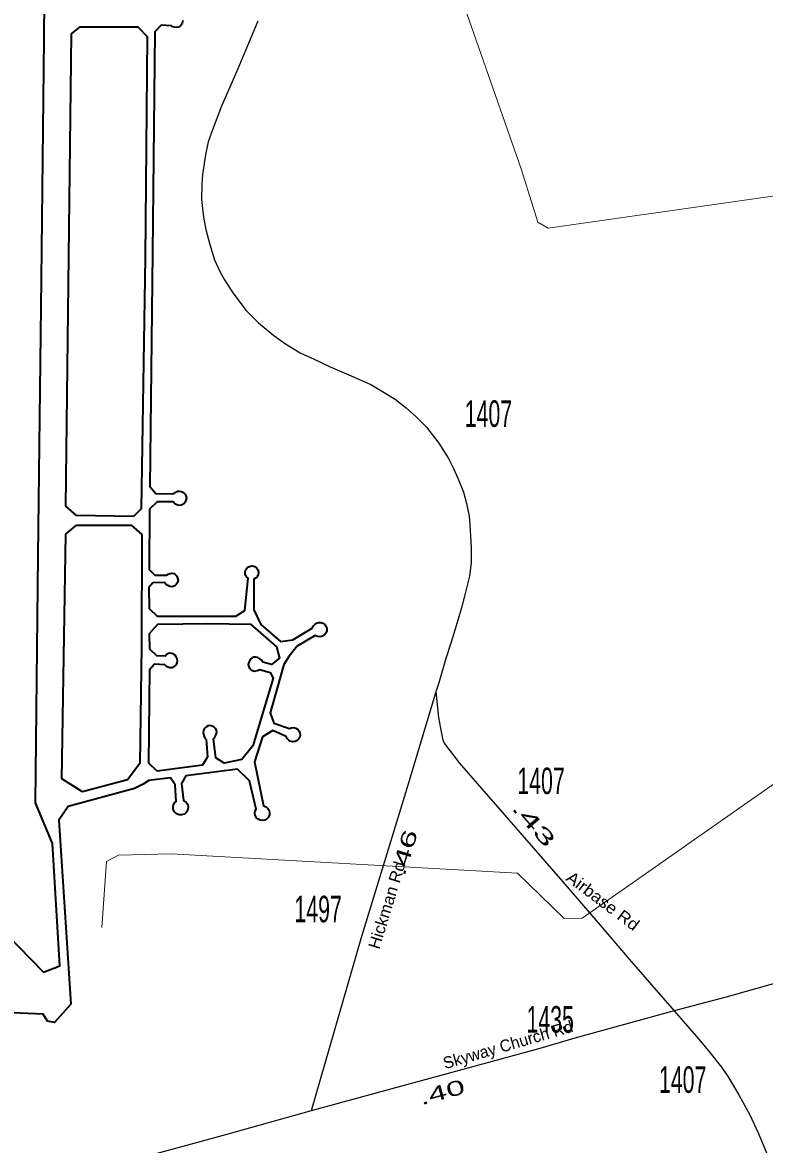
# Model space of a CAD drawing. Extents: x 546621 to 580268, y 97765 to 143943.
# Drawn here: x 576779 to 578035, y 113527 to 115428 of the extents above; entities that cross this region are included whole.
import ezdxf
from ezdxf.enums import TextEntityAlignment as Align

# ---------------------------------------------------------------- set-up
doc = ezdxf.new("R2010")
doc.units = 0
doc.header["$LTSCALE"] = 10
doc.linetypes.add('DASH_DOUBLE_DOT', pattern=[9.2, 5, -1.2, 0.3, -1.2, 0.3, -1.2])
for name, color, linetype, lineweight in [('11', 7, 'Continuous', 40), ('17', 7, 'Continuous', 25), ('32', 7, 'Continuous', 25), ('55', 7, 'Continuous', 35), ('59', 7, 'DASH_DOUBLE_DOT', 13), ('8', 7, 'Continuous', 13)]:
    doc.layers.add(name, color=color, linetype=linetype, lineweight=lineweight)

msp = doc.modelspace()

# ---------------------------------------------------------------- linework, layer by layer
at = {"layer": '32'}
for points in [[(577177.29, 115429.75), (577141.72, 115344.92), (577116.03, 115285.51), (577100.51, 115245.69), (577093.01, 115225.59), (577088.46, 115203.36), (577083.64, 115170.19), (577082.66, 115154.45), (577081.98, 115127.68), (577083.91, 115107.46), (577085.78, 115094.32), (577089, 115076.9), (577095.96, 115051.71), (577103.96, 115025.27), (577113.04, 115005.75), (577120.6, 114991.41), (577134.81, 114969.8), (577157.43, 114939.66), (577178.32, 114918.76), (577204.15, 114897.44), (577223.93, 114883.27), (577249.2, 114868.18), (577272.94, 114857.23), (577299.98, 114844.56), (577335.61, 114829.13), (577368.81, 114814.16), (577383, 114805.86), (577409.78, 114789.51), (577428.73, 114775.11), (577444.88, 114760.43), (577462.74, 114742.02), (577483.5, 114715.11), (577500.15, 114689.3), (577508.71, 114672.14), (577516.21, 114655.53), (577525.32, 114631.95), (577530.77, 114612.88), (577534.94, 114591.12), (577536.28, 114576.65), (577538.69, 114538.37), (577538.43, 114512.91), (577535.75, 114489.93), (577527.46, 114455.73), (577522.37, 114436.16), (577513.02, 114405.67), (577503.91, 114376.19), (577495.63, 114350.06), (577483.78, 114308.9), (577478.91, 114293.64)], [(577478.91, 114293.64), (577433.7, 114143.43), (577351.55, 113875.41), (577267.58, 113584)], [(577478.91, 114293.64), (577482.98, 114250.57), (577489.94, 114214.18), (577492.62, 114207.16), (577518.34, 114173.76), (577693.94, 113971.86), (577753.43, 113902.85), (577809.36, 113837.01), (577881.96, 113753.6)], [(579008.19, 113460.77), (578924.39, 113502.22), (578840.76, 113542.95), (578776.78, 113575.49), (578711.95, 113609), (578637.99, 113641.11), (578561.88, 113670.98), (578489.4, 113700.22), (578409.69, 113733.16), (578329.96, 113764.86), (578202.7, 113816.74), (578183.9, 113823.45), (578167.44, 113826.46), (578160.37, 113826.86), (578146.74, 113825.3), (578098.55, 113813.14), (577968.19, 113776.05), (577881.96, 113753.6)], [(577881.96, 113753.6), (577714.28, 113707.09), (577655, 113690.01), (577267.58, 113584)], [(577881.96, 113753.6), (577923.93, 113705.64), (577942.74, 113683.09), (577962.49, 113658.12), (577972.32, 113643.82), (577991.78, 113611.12), (578010.56, 113577.59), (578024.5, 113546.94), (578039.2, 113512.01), (578057.16, 113455.67), (578090.08, 113357), (578121.86, 113257.25), (578174.32, 113100.44), (578192.2, 113042.16), (578226.42, 112935.83), (578247.08, 112876.22), (578286.93, 112749.18), (578310.99, 112675.67), (578346.82, 112565.79), (578382.89, 112454.35), (578393.86, 112414.89)], [(577267.58, 113584), (577122.6, 113543.43), (577037.97, 113520.38), (576960.49, 113499.54), (576919.78, 113487.22), (576768.5, 113446.09), (576703.15, 113426.26), (576547.73, 113381.55), (576363.02, 113332.05), (576317.88, 113319.43), (576279.9, 113309.36), (576263.95, 113302.65), (576249.61, 113295.84), (576231.5, 113288.41), (576212.6, 113277.24), (576188.04, 113258.83), (576114.15, 113202.39), (576042.39, 113143.95), (575927.81, 113052.89)]]:
    msp.add_lwpolyline(points, dxfattribs=at)
at = {"layer": '55'}
for points in [[(575554.69, 115434.07), (575547.35, 115426.17), (575543.02, 115417.03), (575534.3, 115377.53), (575496.14, 115198.76), (575510.53, 115153.04), (575783.63, 114872.45), (575991.41, 114659.69), (576272.98, 114374.19), (576578.21, 114061.22), (576814.4, 113819.15), (576841.86, 113829.94), (576829.61, 114036.93), (576800.75, 114105.87), (576805.44, 114524), (576811.02, 114992.66), (576815.65, 115399.2), (576821.17, 116080.31)], [(577050.56, 115430.81), (577049.31, 115426.54), (577047.97, 115423.89), (577046.17, 115421.6), (577043.06, 115419.56), (577039.41, 115419.13), (577036.36, 115419.44), (577033.58, 115420.35), (577031.36, 115422.03), (577013.68, 115422.7), (577002.68, 115411.82), (576998.81, 115037.43), (576994.23, 114641.86), (577004.47, 114629.67), (577034.77, 114629.49), (577037.09, 114631.56)], [(577037.09, 114631.56), (577041.02, 114633.45), (577044.19, 114633.94), (577047.85, 114633.42), (577051.17, 114631.53), (577054.04, 114628.85), (577055.56, 114625.71), (577056.35, 114622.23), (577055.65, 114618.21), (577054.07, 114614.89), (577051.87, 114612.48), (577047.82, 114610.26), (577044.28, 114609.71), (577040.01, 114610.53), (577036.69, 114612.42), (577034.07, 114615.65), (577006.88, 114615.65), (576994.02, 114603.52), (576993.44, 114501.29), (577003.13, 114491.45), (577022.64, 114491.38), (577025.23, 114493.27), (577028.43, 114494.55), (577031.36, 114494.68), (577034.95, 114494.19), (577037.85, 114492.3), (577040.41, 114489.55), (577041.51, 114486.6), (577042.27, 114482.7), (577041.29, 114478.8), (577039.04, 114475.57), (577036.78, 114473.46), (577032.06, 114471.91), (577028.1, 114472.24), (577024.77, 114473.71), (577022.03, 114475.9), (577019.53, 114479.25), (576999.45, 114478.73), (576992.71, 114470.81), (576993.11, 114434.87), (577007.04, 114422.04), (577139.78, 114422.07), (577155.05, 114431.77), (577160.84, 114486.54), (577158.06, 114488.43), (577156.11, 114492.3), (577155.78, 114496.75), (577157.21, 114501.26), (577159.16, 114504), (577161.75, 114505.74), (577164.77, 114506.84), (577168.43, 114507.05), (577172.21, 114506.08), (577175.19, 114504.06), (577177.45, 114500.47), (577178.64, 114496.57), (577177.78, 114492.11), (577176.08, 114489.22), (577175.38, 114487.85), (577173.46, 114486.54), (577170.62, 114484.95), (577170.32, 114432.86), (577182.36, 114407.87), (577215.7, 114379.16), (577236.43, 114382.11), (577269.38, 114401.44), (577271.42, 114405.67), (577273.7, 114408.08), (577276.63, 114410.28), (577279.98, 114411.25), (577284.25, 114411.34), (577287.57, 114410), (577290.59, 114407.93), (577292.6, 114405.25), (577294, 114401.44), (577294.16, 114396.99), (577292.48, 114392.99), (577290.13, 114390.25), (577286.72, 114387.93), (577282.54, 114386.93), (577278.37, 114387.42), (577274.19, 114389.22), (577243.65, 114371.11), (577230.12, 114354.13), (577221.55, 114340.14), (577209.97, 114299.88), (577197.96, 114258.12), (577204.58, 114241.05), (577230.73, 114231.79), (577234.17, 114233.01), (577238.13, 114233.22), (577241.67, 114232.36), (577244.75, 114230.47), (577247.37, 114227.43), (577248.68, 114223.89), (577248.98, 114220.75), (577248.19, 114217.19), (577246.36, 114213.98), (577244.05, 114211.52), (577240.66, 114210.02)], [(577240.66, 114210.02), (577236.43, 114209.17), (577232.13, 114210.3), (577229.54, 114211.94), (577226.98, 114214.87), (577225.15, 114218.44), (577202.69, 114228.28), (577184.98, 114217.95), (577171.93, 114175.4), (577186.78, 114101.09), (577191.56, 114098.98), (577194.43, 114096.42), (577196.26, 114093.1), (577197.11, 114089.54), (577196.96, 114085.45), (577195.1, 114081.34), (577192.57, 114078.84), (577188.97, 114076.76), (577184.76, 114076.06), (577180.98, 114076.58), (577177.72, 114078.17), (577175.22, 114080.33), (577172.91, 114084.17), (577172.27, 114088.26), (577172.69, 114092.16), (577174.4, 114095.17), (577163.24, 114143.21), (577142.64, 114162.75), (577055.47, 114151.56), (577048.15, 114138.85), (577051.66, 114109.65), (577055.59, 114107.55), (577058.12, 114103.83), (577059.25, 114099.44), (577058.97, 114095.11), (577058.09, 114092.31), (577055.71, 114089.26), (577052.91, 114086.82), (577048.31, 114085.45), (577043.92, 114085.39), (577039.68, 114087.07), (577036.27, 114090.39), (577033.98, 114094.38), (577033.7, 114099.08), (577034.44, 114102.79), (577036.6, 114106.27), (577038.83, 114108.43), (577037.12, 114136.44), (577029.32, 114148.09), (576992.77, 114143.97), (576982.93, 114137.3), (576968.3, 114130.07), (576856.1, 114099.53), (576840.16, 114076.49), (576860.97, 113764.74), (576832.81, 113733.83), (576821.2, 113736.33), (576814.01, 113747.92), (576619.79, 113756.69)]]:
    msp.add_lwpolyline(points, dxfattribs=at)
for points in [[(576966.53, 114590.84), (576870.33, 114592.52), (576852.17, 114608.43), (576862.01, 115408.16), (576876.64, 115420.23), (576974.06, 115419.84), (576989.84, 115403.96), (576986.55, 115029.02), (576980, 114603.55)], [(576880.6, 114124.41), (576845.37, 114146.44), (576852.5, 114560.91), (576870.24, 114576.06), (576962.81, 114576.27), (576980.97, 114560.36), (576980.58, 114370.44), (576977.68, 114172.66), (576956.8, 114144.7)], [(577006.79, 114159.73), (576992.92, 114173.2), (576994.39, 114332.07), (577002.31, 114341.12), (577019.2, 114340.23), (577021.7, 114337.67), (577024.83, 114336.15), (577028.46, 114335.11), (577031.51, 114334.93), (577034.83, 114335.94), (577037.61, 114337.92), (577039.56, 114340.05), (577040.71, 114342.79), (577041.02, 114346.54), (577040.71, 114349.5), (577039.28, 114353.43), (577037.12, 114356.21), (577034.89, 114357.48), (577031.63, 114358.64), (577028.46, 114359.13), (577024.99, 114358.7), (577022.7, 114356.85), (577020.69, 114354.47), (577006.06, 114355.11), (576994.54, 114366.14), (576994.08, 114392.93), (577008.19, 114408.66), (577092.84, 114409.48), (577164.71, 114408.6), (577208.93, 114370.04), (577214.27, 114351.15), (577200.22, 114340.26), (577185.65, 114343.98), (577183.42, 114347.24), (577180.83, 114349.5), (577177.17, 114351.94), (577173.7, 114352.64), (577170.47, 114352.58), (577167.7, 114351.48), (577164.98, 114348.95), (577161.87, 114344.07), (577161.08, 114340.08), (577161.84, 114336.15), (577163.58, 114333.68), (577166.08, 114331.24), (577168.18, 114329.81), (577171.57, 114328.83), (577176.78, 114329.93), (577180.71, 114331.82), (577198.36, 114326.88), (577203.17, 114317.1), (577169.04, 114202.22), (577150.05, 114179.21), (577120.18, 114173.2), (577106.22, 114182.38), (577102.16, 114214.05), (577104.6, 114217.37), (577106.55, 114221.36), (577107.68, 114225.66), (577107.1, 114229.07), (577105.85, 114231.72), (577103.29, 114234.04), (577101.01, 114235.41), (577098.38, 114236.27), (577095.52, 114236.63), (577093.2, 114236.05), (577090.67, 114234.83), (577088.45, 114233.22), (577086.41, 114231.21), (577085.12, 114228.25), (577084.52, 114225.14), (577085.12, 114222.03), (577086.31, 114218.41), (577087.81, 114215.69), (577089.94, 114212.89), (577092.23, 114183.72), (577083.57, 114169.73)]]:
    msp.add_lwpolyline(points, close=True, dxfattribs=at)
at = {"layer": '59', "linetype": 'Continuous'}
for points in [[(578509.51, 115119.37), (578352.31, 115176.38), (578314.19, 115171.14), (577668.94, 115079), (577651.25, 115089.34), (577623.5, 115177.93), (577495.19, 115546.58), (577401.94, 115806.51), (577358.94, 115834.38), (577343.69, 115887.68), (577338.81, 115968.8)], [(578971.2, 113176.51), (578821.38, 113248.55), (578740.31, 113371.18), (578727.81, 113401.45), (578651.88, 113510.99), (578641.81, 113541.19), (578644.56, 113577.16), (578629.31, 113592.45), (578543.06, 113621.18), (578469.62, 113674.67), (578393.44, 113705.2), (578401.38, 113758.05), (578239.5, 113952.34), (578105.38, 114161.05), (578080.06, 114158.55), (577726.19, 113910.55), (577695.75, 113910.17), (577617.06, 113986.75), (577030.31, 114019.45), (576941.62, 114017.23), (576921.19, 114006.63), (576913.31, 113894.77)]]:
    msp.add_lwpolyline(points, dxfattribs=at)

# ---------------------------------------------------------------- texts
at = {"layer": '11'}
for s, rotation, width, p in [('Hickman Rd', 72.924, 1.05, (577382.81, 113856.65)), ('Airbase Rd', 323.016, 1.1, (577697.41, 113975.44))]:
    msp.add_text(s, height=20, rotation=rotation, dxfattribs=dict(at, width=width)).set_placement(p)
msp.add_text('Skyway Church Rd', height=20, rotation=16.297, dxfattribs=at).set_placement((577494.39, 113654.71))
at = {"layer": '17'}
for s, rotation, width, p in [('.43', 311.015, 1.95, (577635.12, 114062.35)), ('.46', 72.959, 1.7, (577437.07, 114017.93)), ('.40', 15.303, 1.7, (577492.24, 113604.01))]:
    msp.add_text(s, height=25, rotation=rotation, dxfattribs=dict(at, width=width)).set_placement(p, align=Align.CENTER)
at = {"layer": '8', "width": 0.6}
for s, p in [('1407', (577567.75, 114742.52)), ('1407', (577567.75, 114742.52)), ('1407', (577656.83, 114120.65)), ('1407', (577656.83, 114120.65)), ('1497', (577279.43, 113903.5)), ('1497', (577279.43, 113903.5)), ('1435', (577672.34, 113716.75)), ('1407', (577896.6, 113614.69)), ('1407', (577896.6, 113614.69))]:
    msp.add_text(s, height=45, dxfattribs=at).set_placement(p, align=Align.CENTER)

doc.saveas('drawing.dxf')
